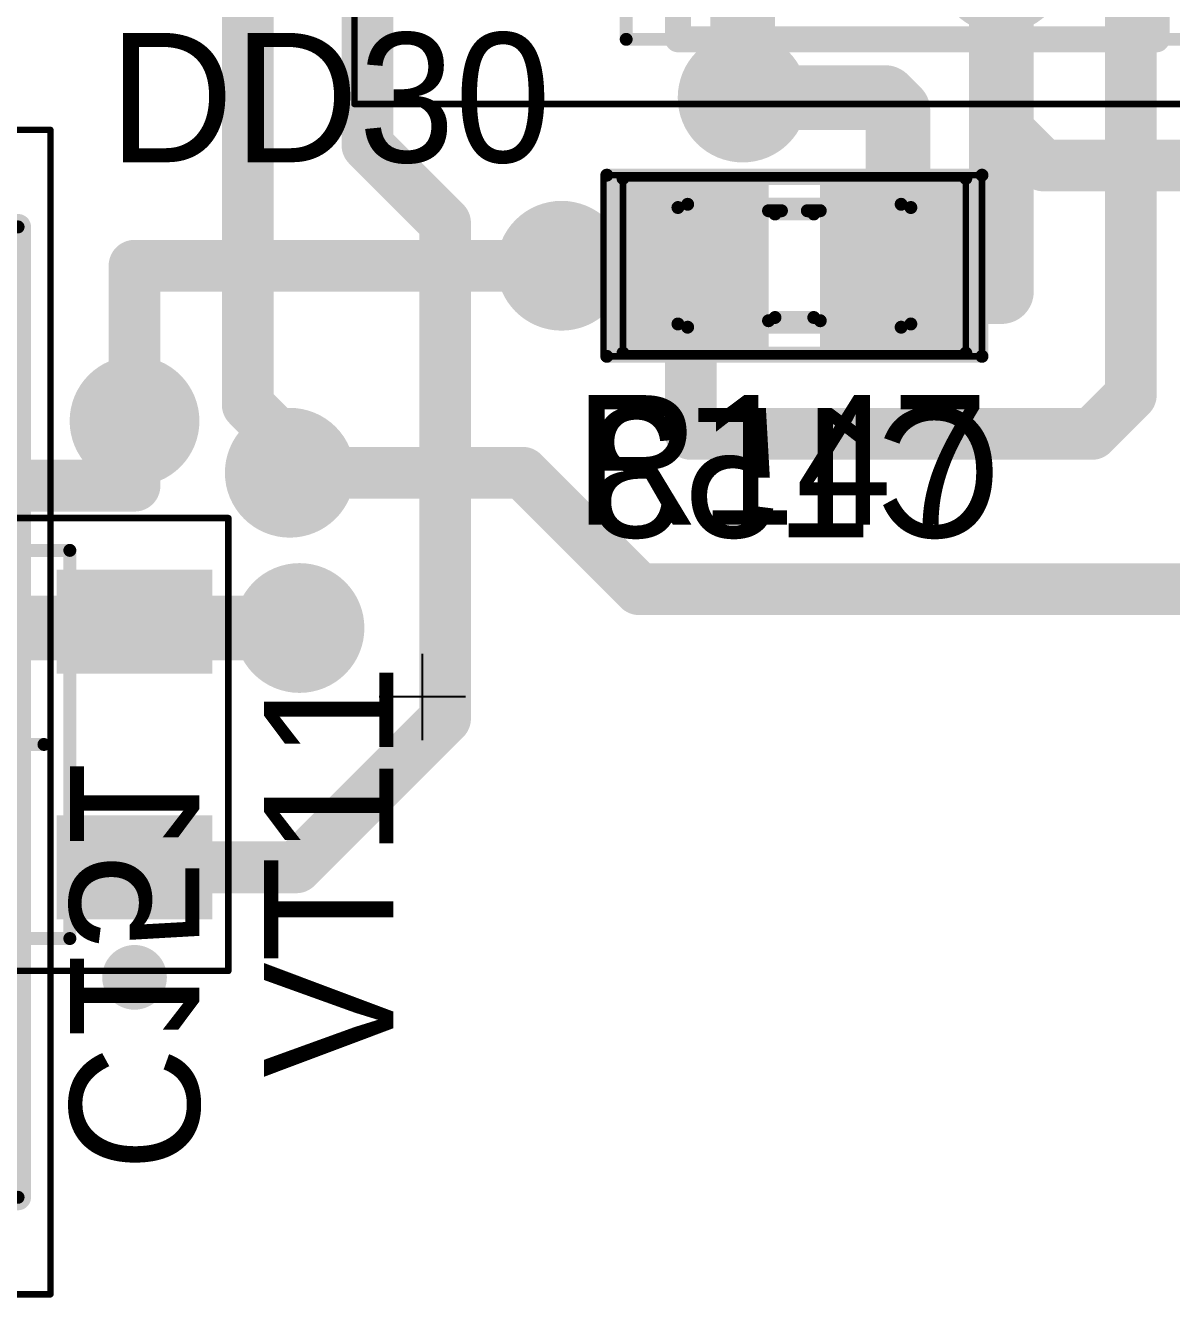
# Model space of a CAD drawing. Header units: millimetres. Extents: x 29 to 180, y 30 to 200.
# Drawn here: x 41.76 to 50.62, y 161.13 to 170.96 of the extents above; entities that cross this region are included whole.
import ezdxf

# ---------------------------------------------------------------- set-up
doc = ezdxf.new("R2010")
doc.units = ezdxf.units.MM
for name, color, linetype in [('BottomLayer', 5, 'Continuous'), ('BottomOverlay', 54, 'Continuous'), ('BottomPaste', 16, 'Continuous'), ('BottomSolder', 6, 'Continuous'), ('Mechanical13', 56, 'Continuous'), ('Mechanical15', 56, 'Continuous'), ('MultiLayer', 9, 'Continuous'), ('TopLayer', 1, 'Continuous'), ('TopOverlay', 2, 'Continuous'), ('TopPaste', 8, 'Continuous'), ('TopSolder', 216, 'Continuous'), ('ViaHoleLayer', 16, 'Continuous')]:
    doc.layers.add(name, color=color, linetype=linetype)

# ---------------------------------------------------------------- blocks, each defined once
blk = doc.blocks.new('TAJD_B_344')
at = {"layer": 'BottomLayer'}
for points in [[(-4.24999912, 1.25000004), (-4.24999912, -1.25000004), (-1.80000148, 1.25000004), (-1.80000148, -1.25000004)], [(1.80000148, 1.25000004), (1.80000148, -1.25000004), (4.24999912, 1.25000004), (4.24999912, -1.25000004)]]:
    blk.add_solid(points, dxfattribs=at)
at = {"layer": 'BottomOverlay'}
for p, q in [((-0.11723878, 5.70740032), (-0.11723878, 5.040950039999999)), ((-0.45046392, 5.37417518), (0.21598636, 5.37417518))]:
    blk.add_line(p, q, dxfattribs=at)
at = {"layer": 'BottomOverlay', "const_width": 0.1999996}
for points in [[(-3.75000012, 1.64999924), (-3.75000012, 2.25000058)], [(3.75000012, 2.25000058), (-3.75000012, 2.25000058)], [(3.75000012, 1.64999924), (3.75000012, 2.25000058)], [(-3.75000012, -2.25000058), (-3.75000012, -1.64999924)], [(3.75000012, -2.25000058), (3.75000012, -1.64999924)], [(3.75000012, -2.25000058), (-3.75000012, -2.25000058)]]:
    blk.add_lwpolyline(points, dxfattribs=at)
at = {"layer": 'BottomOverlay', "const_width": 0.0999998}
for points in [[(-3.80000002, 2.25000058, 1), (-3.70000022, 2.25000058, 1)], [(-3.80000002, 2.25000058, 1), (-3.70000022, 2.25000058, 1)], [(3.70000022, 2.25000058, 1), (3.80000002, 2.25000058, 1)], [(3.70000022, 2.25000058, 1), (3.80000002, 2.25000058, 1)], [(-3.80000002, 1.64999924, 1), (-3.70000022, 1.64999924, 1)], [(3.70000022, 1.64999924, 1), (3.80000002, 1.64999924, 1)], [(-3.80000002, -1.64999924, 1), (-3.70000022, -1.64999924, 1)], [(3.70000022, -1.64999924, 1), (3.80000002, -1.64999924, 1)], [(-3.80000002, -2.25000058, 1), (-3.70000022, -2.25000058, 1)], [(-3.80000002, -2.25000058, 1), (-3.70000022, -2.25000058, 1)], [(3.70000022, -2.25000058, 1), (3.80000002, -2.25000058, 1)], [(3.70000022, -2.25000058, 1), (3.80000002, -2.25000058, 1)]]:
    blk.add_lwpolyline(points, format="xyb", close=True, dxfattribs=at)
at = {"layer": 'BottomPaste'}
for points in [[(-4.24999912, 1.25000004), (-4.24999912, -1.25000004), (-1.80000148, 1.25000004), (-1.80000148, -1.25000004)], [(1.80000148, 1.25000004), (1.80000148, -1.25000004), (4.24999912, 1.25000004), (4.24999912, -1.25000004)]]:
    blk.add_solid(points, dxfattribs=at)
at = {"layer": 'BottomSolder'}
for points in [[(-4.351599119999999, 1.35160004), (-4.351599119999999, -1.35160004), (-1.69840148, 1.35160004), (-1.69840148, -1.35160004)], [(1.69840148, 1.35160004), (1.69840148, -1.35160004), (4.351599119999999, 1.35160004), (4.351599119999999, -1.35160004)]]:
    blk.add_solid(points, dxfattribs=at)
at = {"layer": 'Mechanical13', "const_width": 0.0999998}
for points in [[(3.75000012, 2.25000058), (-3.75000012, 2.25000058)], [(-3.75000012, -2.25000058), (-3.75000012, 2.25000058)], [(3.75000012, -2.25000058), (3.75000012, 2.25000058)], [(3.75000012, -2.25000058), (-3.75000012, -2.25000058)]]:
    blk.add_lwpolyline(points, dxfattribs=at)
at = {"layer": 'Mechanical13', "const_width": 0.0499999}
for points in [[(-3.7749988, 2.25000058, 1), (-3.72500144, 2.25000058, 1)], [(-3.7749988, 2.25000058, 1), (-3.72500144, 2.25000058, 1)], [(3.72500144, 2.25000058, 1), (3.7749988, 2.25000058, 1)], [(3.72500144, 2.25000058, 1), (3.7749988, 2.25000058, 1)], [(-3.7749988, -2.25000058, 1), (-3.72500144, -2.25000058, 1)], [(-3.7749988, -2.25000058, 1), (-3.72500144, -2.25000058, 1)], [(3.72500144, -2.25000058, 1), (3.7749988, -2.25000058, 1)], [(3.72500144, -2.25000058, 1), (3.7749988, -2.25000058, 1)]]:
    blk.add_lwpolyline(points, format="xyb", close=True, dxfattribs=at)
at = {"layer": 'Mechanical13'}
blk.add_solid([(-3.75000012, -2.25000058), (-2.74124928, -2.25000058), (-3.75000012, 2.25000058), (-2.74124928, 2.25000058)], dxfattribs=at)
at = {"layer": 'Mechanical15'}
for points, const_width in [([(4.49999862, 2.50000008), (-4.50000116, 2.50000008)], 0.0499999), ([(-4.50000116, -2.50000008), (-4.50000116, 2.50000008)], 0.0499999), ([(4.49999862, -2.50000008), (4.49999862, 2.50000008)], 0.0499999), ([(0, -0.499999), (0, 0.499999)], 0.0999998), ([(0.499999, 0), (-0.50000154, 0)], 0.0999998), ([(4.49999862, -2.50000008), (-4.50000116, -2.50000008)], 0.0499999)]:
    blk.add_lwpolyline(points, dxfattribs=dict(at, const_width=const_width))
for points, const_width in [([(-4.5125005, 2.50000008, 1), (-4.487501819999999, 2.50000008, 1)], 0.02499868), ([(-4.5125005, 2.50000008, 1), (-4.487501819999999, 2.50000008, 1)], 0.02499868), ([(4.48749928, 2.50000008, 1), (4.51249796, 2.50000008, 1)], 0.02499868), ([(4.48749928, 2.50000008, 1), (4.51249796, 2.50000008, 1)], 0.02499868), ([(-0.02499868, 0.499999, 1), (0.02499868, 0.499999, 1)], 0.0499999), ([(-0.52500022, 0, 1), (-0.47500286, 0, 1)], 0.0499999), ([(0.47500032, 0, 1), (0.52499768, 0, 1)], 0.0499999), ([(-0.02499868, -0.499999, 1), (0.02499868, -0.499999, 1)], 0.0499999), ([(-4.5125005, -2.50000008, 1), (-4.487501819999999, -2.50000008, 1)], 0.02499868), ([(-4.5125005, -2.50000008, 1), (-4.487501819999999, -2.50000008, 1)], 0.02499868), ([(4.48749928, -2.50000008, 1), (4.51249796, -2.50000008, 1)], 0.02499868), ([(4.48749928, -2.50000008, 1), (4.51249796, -2.50000008, 1)], 0.02499868)]:
    blk.add_lwpolyline(points, format="xyb", close=True, dxfattribs=dict(at, const_width=const_width))
blk = doc.blocks.new('SMD_C_0603_B_346')
at = {"layer": 'BottomLayer'}
for points in [[(-1.29999994, 0.5499989), (-1.29999994, -0.5499989), (-0.30000194, 0.5499989), (-0.30000194, -0.5499989)], [(0.2999994, 0.5499989), (0.2999994, -0.5499989), (1.2999974, 0.5499989), (1.2999974, -0.5499989)]]:
    blk.add_solid(points, dxfattribs=at)
at = {"layer": 'BottomOverlay', "const_width": 0.0999998}
for points in [[(-1.44999964, -0.7000011399999999), (-1.44999964, 0.7000011399999999)], [(-1.44999964, 0.7000011399999999), (1.44999964, 0.7000011399999999)], [(1.44999964, -0.7000011399999999), (1.44999964, 0.7000011399999999)], [(-0.1499997, 0.40000174), (0.1499997, 0.40000174)], [(-0.1499997, -0.3999992), (0.1499997, -0.3999992)], [(-1.44999964, -0.7000011399999999), (1.44999964, -0.7000011399999999)]]:
    blk.add_lwpolyline(points, dxfattribs=at)
at = {"layer": 'BottomOverlay', "const_width": 0.0499999}
for points in [[(-1.47499832, 0.7000011399999999, 1), (-1.42500096, 0.7000011399999999, 1)], [(-1.47499832, 0.7000011399999999, 1), (-1.42500096, 0.7000011399999999, 1)], [(1.42500096, 0.7000011399999999, 1), (1.47499832, 0.7000011399999999, 1)], [(1.42500096, 0.7000011399999999, 1), (1.47499832, 0.7000011399999999, 1)], [(-0.17499838, 0.40000174, 1), (-0.12500102, 0.40000174, 1)], [(0.12500102, 0.40000174, 1), (0.17499838, 0.40000174, 1)], [(-0.17499838, -0.3999992, 1), (-0.12500102, -0.3999992, 1)], [(0.12500102, -0.3999992, 1), (0.17499838, -0.3999992, 1)], [(-1.47499832, -0.7000011399999999, 1), (-1.42500096, -0.7000011399999999, 1)], [(-1.47499832, -0.7000011399999999, 1), (-1.42500096, -0.7000011399999999, 1)], [(1.42500096, -0.7000011399999999, 1), (1.47499832, -0.7000011399999999, 1)], [(1.42500096, -0.7000011399999999, 1), (1.47499832, -0.7000011399999999, 1)]]:
    blk.add_lwpolyline(points, format="xyb", close=True, dxfattribs=at)
at = {"layer": 'BottomPaste'}
for points in [[(-1.29999994, 0.5499989), (-1.29999994, -0.5499989), (-0.30000194, 0.5499989), (-0.30000194, -0.5499989)], [(0.2999994, 0.5499989), (0.2999994, -0.5499989), (1.2999974, 0.5499989), (1.2999974, -0.5499989)]]:
    blk.add_solid(points, dxfattribs=at)
at = {"layer": 'BottomSolder'}
for points in [[(-1.40159994, 0.6515989), (-1.40159994, -0.6515989), (-0.19840194, 0.6515989), (-0.19840194, -0.6515989)], [(0.1983994, 0.6515989), (0.1983994, -0.6515989), (1.4015974, 0.6515989), (1.4015974, -0.6515989)]]:
    blk.add_solid(points, dxfattribs=at)
at = {"layer": 'Mechanical13', "const_width": 0.0999998}
for points in [[(-0.90000074, -0.4499991), (-0.90000074, 0.45000164)], [(-0.90000074, 0.45000164), (0.8999982, 0.45000164)], [(0.8999982, -0.4499991), (0.8999982, 0.45000164)], [(-0.90000074, -0.4499991), (0.8999982, -0.4499991)]]:
    blk.add_lwpolyline(points, dxfattribs=at)
at = {"layer": 'Mechanical13', "const_width": 0.0499999}
for points in [[(-0.9249994199999999, 0.45000164, 1), (-0.8750020599999999, 0.45000164, 1)], [(-0.9249994199999999, 0.45000164, 1), (-0.8750020599999999, 0.45000164, 1)], [(0.8749995199999999, 0.45000164, 1), (0.9249968799999999, 0.45000164, 1)], [(0.8749995199999999, 0.45000164, 1), (0.9249968799999999, 0.45000164, 1)], [(-0.9249994199999999, -0.4499991, 1), (-0.8750020599999999, -0.4499991, 1)], [(-0.9249994199999999, -0.4499991, 1), (-0.8750020599999999, -0.4499991, 1)], [(0.8749995199999999, -0.4499991, 1), (0.9249968799999999, -0.4499991, 1)], [(0.8749995199999999, -0.4499991, 1), (0.9249968799999999, -0.4499991, 1)]]:
    blk.add_lwpolyline(points, format="xyb", close=True, dxfattribs=at)
at = {"layer": 'Mechanical15', "const_width": 0.0499999}
for points in [[(-1.47500086, -0.7000011399999999), (-1.47500086, 0.7000011399999999)], [(-1.47500086, 0.7000011399999999), (1.44999964, 0.7000011399999999)], [(1.44999964, -0.7000011399999999), (1.44999964, 0.7000011399999999)], [(-1.47500086, -0.7000011399999999), (1.44999964, -0.7000011399999999)]]:
    blk.add_lwpolyline(points, dxfattribs=at)
at = {"layer": 'Mechanical15', "const_width": 0.02499868}
for points in [[(-1.4875002, 0.7000011399999999, 1), (-1.46250152, 0.7000011399999999, 1)], [(-1.4875002, 0.7000011399999999, 1), (-1.46250152, 0.7000011399999999, 1)], [(1.4375003, 0.7000011399999999, 1), (1.46249898, 0.7000011399999999, 1)], [(1.4375003, 0.7000011399999999, 1), (1.46249898, 0.7000011399999999, 1)], [(-1.4875002, -0.7000011399999999, 1), (-1.46250152, -0.7000011399999999, 1)], [(-1.4875002, -0.7000011399999999, 1), (-1.46250152, -0.7000011399999999, 1)], [(1.4375003, -0.7000011399999999, 1), (1.46249898, -0.7000011399999999, 1)], [(1.4375003, -0.7000011399999999, 1), (1.46249898, -0.7000011399999999, 1)]]:
    blk.add_lwpolyline(points, format="xyb", close=True, dxfattribs=at)
blk = doc.blocks.new('TSSOP14_395')
at = {"layer": 'Mechanical13', "const_width": 0.0999998}
for points in [[(-2.24999804, 2.54999998), (2.25000058, 2.54999998)], [(-2.24999804, -2.54999998), (-2.24999804, 2.54999998)], [(2.25000058, -2.54999998), (2.25000058, 2.54999998)], [(-2.24999804, -2.54999998), (2.25000058, -2.54999998)]]:
    blk.add_lwpolyline(points, dxfattribs=at)
at = {"layer": 'Mechanical13'}
for points, const_width in [([(-2.27499672, 2.54999998, 1), (-2.22499936, 2.54999998, 1)], 0.0499999), ([(-2.27499672, 2.54999998, 1), (-2.22499936, 2.54999998, 1)], 0.0499999), ([(2.2250019, 2.54999998, 1), (2.27499926, 2.54999998, 1)], 0.0499999), ([(2.2250019, 2.54999998, 1), (2.27499926, 2.54999998, 1)], 0.0499999), ([(-0.85000084, 1.65000178, 1), (-1.84999884, 1.65000178, 1)], 0.0999998), ([(-1.87499752, 1.65000178, 1), (-1.82500016, 1.65000178, 1)], 0.0499999), ([(-0.8749995199999999, 1.65000178, 1), (-0.8250021599999999, 1.65000178, 1)], 0.0499999), ([(-2.27499672, -2.54999998, 1), (-2.22499936, -2.54999998, 1)], 0.0499999), ([(-2.27499672, -2.54999998, 1), (-2.22499936, -2.54999998, 1)], 0.0499999), ([(2.2250019, -2.54999998, 1), (2.27499926, -2.54999998, 1)], 0.0499999), ([(2.2250019, -2.54999998, 1), (2.27499926, -2.54999998, 1)], 0.0499999)]:
    blk.add_lwpolyline(points, format="xyb", close=True, dxfattribs=dict(at, const_width=const_width))
at = {"layer": 'Mechanical15'}
for points, const_width in [([(-4.34999892, 3.05000152), (4.35000146, 3.05000152)], 0.0499999), ([(-4.34999892, -3.04999898), (-4.34999892, 3.05000152)], 0.0499999), ([(4.35000146, -3.04999898), (4.35000146, 3.05000152)], 0.0499999), ([(0, -0.499999), (0, 0.50000154)], 0.0999998), ([(-0.499999, 0), (0.50000154, 0)], 0.0999998), ([(-4.34999892, -3.04999898), (4.35000146, -3.04999898)], 0.0499999)]:
    blk.add_lwpolyline(points, dxfattribs=dict(at, const_width=const_width))
for points, const_width in [([(-4.36249826, 3.05000152, 1), (-4.337499579999999, 3.05000152, 1)], 0.02499868), ([(-4.36249826, 3.05000152, 1), (-4.337499579999999, 3.05000152, 1)], 0.02499868), ([(4.33750212, 3.05000152, 1), (4.362500799999999, 3.05000152, 1)], 0.02499868), ([(4.33750212, 3.05000152, 1), (4.362500799999999, 3.05000152, 1)], 0.02499868), ([(-0.02499868, 0.50000154, 1), (0.02499868, 0.50000154, 1)], 0.0499999), ([(-0.52499768, 0, 1), (-0.47500032, 0, 1)], 0.0499999), ([(0.47500286, 0, 1), (0.52500022, 0, 1)], 0.0499999), ([(-0.02499868, -0.499999, 1), (0.02499868, -0.499999, 1)], 0.0499999), ([(-4.36249826, -3.04999898, 1), (-4.337499579999999, -3.04999898, 1)], 0.02499868), ([(-4.36249826, -3.04999898, 1), (-4.337499579999999, -3.04999898, 1)], 0.02499868), ([(4.33750212, -3.04999898, 1), (4.362500799999999, -3.04999898, 1)], 0.02499868), ([(4.33750212, -3.04999898, 1), (4.362500799999999, -3.04999898, 1)], 0.02499868)]:
    blk.add_lwpolyline(points, format="xyb", close=True, dxfattribs=dict(at, const_width=const_width))
at = {"layer": 'TopLayer', "const_width": 0.4499991}
for points in [[(2.4750014, 1.95000118), (3.62500164, 1.95000118)], [(-3.6249991, 1.29999994), (-2.47499886, 1.29999994)], [(2.4750014, 1.29999994), (3.62500164, 1.29999994)], [(-3.6249991, 0.6500012399999999), (-2.47499886, 0.6500012399999999)], [(2.4750014, 0.6500012399999999), (3.62500164, 0.6500012399999999)], [(-3.6249991, 0), (-2.47499886, 0)], [(2.4750014, 0), (3.62500164, 0)], [(-3.6249991, -0.6499986999999999), (-2.47499886, -0.6499986999999999)], [(2.4750014, -0.6499986999999999), (3.62500164, -0.6499986999999999)], [(-3.6249991, -1.29999994), (-2.47499886, -1.29999994)], [(2.4750014, -1.29999994), (3.62500164, -1.29999994)], [(-3.6249991, -1.94999864), (-2.47499886, -1.94999864)], [(2.4750014, -1.94999864), (3.62500164, -1.94999864)]]:
    blk.add_lwpolyline(points, dxfattribs=at)
at = {"layer": 'TopLayer', "const_width": 0.22499828}
for points in [[(2.36250226, 1.95000118, 1), (2.58750054, 1.95000118, 1)], [(3.5125025, 1.95000118, 1), (3.73750078, 1.95000118, 1)], [(-3.73749824, 1.29999994, 1), (-3.51249996, 1.29999994, 1)], [(-2.587498, 1.29999994, 1), (-2.36249972, 1.29999994, 1)], [(2.36250226, 1.29999994, 1), (2.58750054, 1.29999994, 1)], [(3.5125025, 1.29999994, 1), (3.73750078, 1.29999994, 1)], [(-3.73749824, 0.6500012399999999, 1), (-3.51249996, 0.6500012399999999, 1)], [(-2.587498, 0.6500012399999999, 1), (-2.36249972, 0.6500012399999999, 1)], [(2.36250226, 0.6500012399999999, 1), (2.58750054, 0.6500012399999999, 1)], [(3.5125025, 0.6500012399999999, 1), (3.73750078, 0.6500012399999999, 1)], [(-3.73749824, 0, 1), (-3.51249996, 0, 1)], [(-2.587498, 0, 1), (-2.36249972, 0, 1)], [(2.36250226, 0, 1), (2.58750054, 0, 1)], [(3.5125025, 0, 1), (3.73750078, 0, 1)], [(-3.73749824, -0.6499986999999999, 1), (-3.51249996, -0.6499986999999999, 1)], [(-2.587498, -0.6499986999999999, 1), (-2.36249972, -0.6499986999999999, 1)], [(2.36250226, -0.6499986999999999, 1), (2.58750054, -0.6499986999999999, 1)], [(3.5125025, -0.6499986999999999, 1), (3.73750078, -0.6499986999999999, 1)], [(-3.73749824, -1.29999994, 1), (-3.51249996, -1.29999994, 1)], [(-2.587498, -1.29999994, 1), (-2.36249972, -1.29999994, 1)], [(2.36250226, -1.29999994, 1), (2.58750054, -1.29999994, 1)], [(3.5125025, -1.29999994, 1), (3.73750078, -1.29999994, 1)], [(-3.73749824, -1.94999864, 1), (-3.51249996, -1.94999864, 1)], [(-2.587498, -1.94999864, 1), (-2.36249972, -1.94999864, 1)], [(2.36250226, -1.94999864, 1), (2.58750054, -1.94999864, 1)], [(3.5125025, -1.94999864, 1), (3.73750078, -1.94999864, 1)]]:
    blk.add_lwpolyline(points, format="xyb", close=True, dxfattribs=at)
at = {"layer": 'TopLayer'}
blk.add_solid([(-2.25000058, 1.7250029), (-2.25000058, 2.17499946), (-3.84999738, 1.7250029), (-3.84999738, 2.17499946)], dxfattribs=at)
at = {"layer": 'TopOverlay'}
for points, const_width in [([(-2.92499796, 2.7250009, 1), (-3.175, 2.7250009, 1)], 0.2499995), ([(-3.23749924, 2.7250009, 1), (-3.11250076, 2.7250009, 1)], 0.12499848), ([(-2.9874972, 2.7250009, 1), (-2.86249872, 2.7250009, 1)], 0.12499848), ([(-1.89999874, 2.54999998, 1), (-1.79999894, 2.54999998, 1)], 0.0999998), ([(-1.89999874, 2.54999998, 1), (-1.79999894, 2.54999998, 1)], 0.0999998), ([(1.80000148, 2.54999998, 1), (1.90000128, 2.54999998, 1)], 0.0999998), ([(1.80000148, 2.54999998, 1), (1.90000128, 2.54999998, 1)], 0.0999998), ([(-0.5499989, 1.55000198, 1), (-1.1499977, 1.55000198, 1)], 0.5999987999999999), ([(-1.2999974, 1.55000198, 1), (-0.9999979999999999, 1.55000198, 1)], 0.2999994), ([(-0.6999985999999999, 1.55000198, 1), (-0.3999992, 1.55000198, 1)], 0.2999994), ([(-1.89999874, -2.54999998, 1), (-1.79999894, -2.54999998, 1)], 0.0999998), ([(-1.89999874, -2.54999998, 1), (-1.79999894, -2.54999998, 1)], 0.0999998), ([(1.80000148, -2.54999998, 1), (1.90000128, -2.54999998, 1)], 0.0999998), ([(1.80000148, -2.54999998, 1), (1.90000128, -2.54999998, 1)], 0.0999998)]:
    blk.add_lwpolyline(points, format="xyb", close=True, dxfattribs=dict(at, const_width=const_width))
at = {"layer": 'TopOverlay', "const_width": 0.1999996}
for points in [[(-1.84999884, 2.54999998), (1.85000138, 2.54999998)], [(-1.84999884, -2.54999998), (-1.84999884, 2.54999998)], [(1.85000138, -2.54999998), (1.85000138, 2.54999998)], [(-1.84999884, -2.54999998), (1.85000138, -2.54999998)]]:
    blk.add_lwpolyline(points, dxfattribs=at)
at = {"layer": 'TopPaste', "const_width": 0.4499991}
for points in [[(2.4750014, 1.95000118), (3.62500164, 1.95000118)], [(-3.6249991, 1.29999994), (-2.47499886, 1.29999994)], [(2.4750014, 1.29999994), (3.62500164, 1.29999994)], [(-3.6249991, 0.6500012399999999), (-2.47499886, 0.6500012399999999)], [(2.4750014, 0.6500012399999999), (3.62500164, 0.6500012399999999)], [(-3.6249991, 0), (-2.47499886, 0)], [(2.4750014, 0), (3.62500164, 0)], [(-3.6249991, -0.6499986999999999), (-2.47499886, -0.6499986999999999)], [(2.4750014, -0.6499986999999999), (3.62500164, -0.6499986999999999)], [(-3.6249991, -1.29999994), (-2.47499886, -1.29999994)], [(2.4750014, -1.29999994), (3.62500164, -1.29999994)], [(-3.6249991, -1.94999864), (-2.47499886, -1.94999864)], [(2.4750014, -1.94999864), (3.62500164, -1.94999864)]]:
    blk.add_lwpolyline(points, dxfattribs=at)
at = {"layer": 'TopPaste', "const_width": 0.22499828}
for points in [[(2.36250226, 1.95000118, 1), (2.58750054, 1.95000118, 1)], [(3.5125025, 1.95000118, 1), (3.73750078, 1.95000118, 1)], [(-3.73749824, 1.29999994, 1), (-3.51249996, 1.29999994, 1)], [(-2.587498, 1.29999994, 1), (-2.36249972, 1.29999994, 1)], [(2.36250226, 1.29999994, 1), (2.58750054, 1.29999994, 1)], [(3.5125025, 1.29999994, 1), (3.73750078, 1.29999994, 1)], [(-3.73749824, 0.6500012399999999, 1), (-3.51249996, 0.6500012399999999, 1)], [(-2.587498, 0.6500012399999999, 1), (-2.36249972, 0.6500012399999999, 1)], [(2.36250226, 0.6500012399999999, 1), (2.58750054, 0.6500012399999999, 1)], [(3.5125025, 0.6500012399999999, 1), (3.73750078, 0.6500012399999999, 1)], [(-3.73749824, 0, 1), (-3.51249996, 0, 1)], [(-2.587498, 0, 1), (-2.36249972, 0, 1)], [(2.36250226, 0, 1), (2.58750054, 0, 1)], [(3.5125025, 0, 1), (3.73750078, 0, 1)], [(-3.73749824, -0.6499986999999999, 1), (-3.51249996, -0.6499986999999999, 1)], [(-2.587498, -0.6499986999999999, 1), (-2.36249972, -0.6499986999999999, 1)], [(2.36250226, -0.6499986999999999, 1), (2.58750054, -0.6499986999999999, 1)], [(3.5125025, -0.6499986999999999, 1), (3.73750078, -0.6499986999999999, 1)], [(-3.73749824, -1.29999994, 1), (-3.51249996, -1.29999994, 1)], [(-2.587498, -1.29999994, 1), (-2.36249972, -1.29999994, 1)], [(2.36250226, -1.29999994, 1), (2.58750054, -1.29999994, 1)], [(3.5125025, -1.29999994, 1), (3.73750078, -1.29999994, 1)], [(-3.73749824, -1.94999864, 1), (-3.51249996, -1.94999864, 1)], [(-2.587498, -1.94999864, 1), (-2.36249972, -1.94999864, 1)], [(2.36250226, -1.94999864, 1), (2.58750054, -1.94999864, 1)], [(3.5125025, -1.94999864, 1), (3.73750078, -1.94999864, 1)]]:
    blk.add_lwpolyline(points, format="xyb", close=True, dxfattribs=at)
at = {"layer": 'TopPaste'}
blk.add_solid([(-2.25000058, 1.7250029), (-2.25000058, 2.17499946), (-3.84999738, 1.7250029), (-3.84999738, 2.17499946)], dxfattribs=at)
at = {"layer": 'TopSolder', "const_width": 0.6531990999999999}
for points in [[(2.4750014, 1.95000118), (3.62500164, 1.95000118)], [(-3.6249991, 1.29999994), (-2.47499886, 1.29999994)], [(2.4750014, 1.29999994), (3.62500164, 1.29999994)], [(-3.6249991, 0.6500012399999999), (-2.47499886, 0.6500012399999999)], [(2.4750014, 0.6500012399999999), (3.62500164, 0.6500012399999999)], [(-3.6249991, 0), (-2.47499886, 0)], [(2.4750014, 0), (3.62500164, 0)], [(-3.6249991, -0.6499986999999999), (-2.47499886, -0.6499986999999999)], [(2.4750014, -0.6499986999999999), (3.62500164, -0.6499986999999999)], [(-3.6249991, -1.29999994), (-2.47499886, -1.29999994)], [(2.4750014, -1.29999994), (3.62500164, -1.29999994)], [(-3.6249991, -1.94999864), (-2.47499886, -1.94999864)], [(2.4750014, -1.94999864), (3.62500164, -1.94999864)]]:
    blk.add_lwpolyline(points, dxfattribs=at)
at = {"layer": 'TopSolder', "const_width": 0.32659828}
for points in [[(2.31170226, 1.95000118, 1), (2.63830054, 1.95000118, 1)], [(3.4617025, 1.95000118, 1), (3.78830078, 1.95000118, 1)], [(-3.78829824, 1.29999994, 1), (-3.46169996, 1.29999994, 1)], [(-2.638298, 1.29999994, 1), (-2.31169972, 1.29999994, 1)], [(2.31170226, 1.29999994, 1), (2.63830054, 1.29999994, 1)], [(3.4617025, 1.29999994, 1), (3.78830078, 1.29999994, 1)], [(-3.78829824, 0.6500012399999999, 1), (-3.46169996, 0.6500012399999999, 1)], [(-2.638298, 0.6500012399999999, 1), (-2.31169972, 0.6500012399999999, 1)], [(2.31170226, 0.6500012399999999, 1), (2.63830054, 0.6500012399999999, 1)], [(3.4617025, 0.6500012399999999, 1), (3.78830078, 0.6500012399999999, 1)], [(-3.78829824, 0, 1), (-3.46169996, 0, 1)], [(-2.638298, 0, 1), (-2.31169972, 0, 1)], [(2.31170226, 0, 1), (2.63830054, 0, 1)], [(3.4617025, 0, 1), (3.78830078, 0, 1)], [(-3.78829824, -0.6499986999999999, 1), (-3.46169996, -0.6499986999999999, 1)], [(-2.638298, -0.6499986999999999, 1), (-2.31169972, -0.6499986999999999, 1)], [(2.31170226, -0.6499986999999999, 1), (2.63830054, -0.6499986999999999, 1)], [(3.4617025, -0.6499986999999999, 1), (3.78830078, -0.6499986999999999, 1)], [(-3.78829824, -1.29999994, 1), (-3.46169996, -1.29999994, 1)], [(-2.638298, -1.29999994, 1), (-2.31169972, -1.29999994, 1)], [(2.31170226, -1.29999994, 1), (2.63830054, -1.29999994, 1)], [(3.4617025, -1.29999994, 1), (3.78830078, -1.29999994, 1)], [(-3.78829824, -1.94999864, 1), (-3.46169996, -1.94999864, 1)], [(-2.638298, -1.94999864, 1), (-2.31169972, -1.94999864, 1)], [(2.31170226, -1.94999864, 1), (2.63830054, -1.94999864, 1)], [(3.4617025, -1.94999864, 1), (3.78830078, -1.94999864, 1)]]:
    blk.add_lwpolyline(points, format="xyb", close=True, dxfattribs=at)
at = {"layer": 'TopSolder'}
blk.add_solid([(-2.14840058, 1.6234029), (-2.14840058, 2.27659946), (-3.95159738, 1.6234029), (-3.95159738, 2.27659946)], dxfattribs=at)
blk = doc.blocks.new('SMD_R_0603_517')
at = {"layer": 'Mechanical13', "const_width": 0.0999998}
for points in [[(-0.8249996199999999, -0.47500032), (-0.8249996199999999, 0.47500032)], [(-0.8249996199999999, 0.47500032), (0.8249996199999999, 0.47500032)], [(0.8249996199999999, -0.47500032), (0.8249996199999999, 0.47500032)], [(-0.8249996199999999, -0.47500032), (0.8249996199999999, -0.47500032)]]:
    blk.add_lwpolyline(points, dxfattribs=at)
at = {"layer": 'Mechanical13', "const_width": 0.0499999}
for points in [[(-0.8499983, 0.47500032, 1), (-0.80000094, 0.47500032, 1)], [(-0.8499983, 0.47500032, 1), (-0.80000094, 0.47500032, 1)], [(0.80000094, 0.47500032, 1), (0.8499983, 0.47500032, 1)], [(0.80000094, 0.47500032, 1), (0.8499983, 0.47500032, 1)], [(-0.8499983, -0.47500032, 1), (-0.80000094, -0.47500032, 1)], [(-0.8499983, -0.47500032, 1), (-0.80000094, -0.47500032, 1)], [(0.80000094, -0.47500032, 1), (0.8499983, -0.47500032, 1)], [(0.80000094, -0.47500032, 1), (0.8499983, -0.47500032, 1)]]:
    blk.add_lwpolyline(points, format="xyb", close=True, dxfattribs=at)
at = {"layer": 'Mechanical15', "const_width": 0.0499999}
for points in [[(-1.32500116, -0.67499992), (-1.32500116, 0.67499992)], [(-1.32500116, 0.67499992), (1.32500116, 0.67499992)], [(1.32500116, -0.67499992), (1.32500116, 0.67499992)], [(-1.32500116, -0.67499992), (1.32500116, -0.67499992)]]:
    blk.add_lwpolyline(points, dxfattribs=at)
at = {"layer": 'Mechanical15', "const_width": 0.02499868}
for points in [[(-1.3375005, 0.67499992, 1), (-1.31250182, 0.67499992, 1)], [(-1.3375005, 0.67499992, 1), (-1.31250182, 0.67499992, 1)], [(1.31250182, 0.67499992, 1), (1.3375005, 0.67499992, 1)], [(1.31250182, 0.67499992, 1), (1.3375005, 0.67499992, 1)], [(-1.3375005, -0.67499992, 1), (-1.31250182, -0.67499992, 1)], [(-1.3375005, -0.67499992, 1), (-1.31250182, -0.67499992, 1)], [(1.31250182, -0.67499992, 1), (1.3375005, -0.67499992, 1)], [(1.31250182, -0.67499992, 1), (1.3375005, -0.67499992, 1)]]:
    blk.add_lwpolyline(points, format="xyb", close=True, dxfattribs=at)
at = {"layer": 'TopLayer'}
for points in [[(-0.37500052, -0.52500022), (-0.37500052, 0.52500022), (-1.17499892, -0.52500022), (-1.17499892, 0.52500022)], [(1.17499892, -0.52500022), (1.17499892, 0.52500022), (0.37500052, -0.52500022), (0.37500052, 0.52500022)]]:
    blk.add_solid(points, dxfattribs=at)
at = {"layer": 'TopOverlay', "const_width": 0.0999998}
for points in [[(-1.32500116, 0.67499992), (1.32500116, 0.67499992)], [(-1.32500116, -0.67499992), (-1.32500116, 0.67499992)], [(1.32500116, -0.67499992), (1.32500116, 0.67499992)], [(-0.1999996, 0.42500042), (-0.0999998, 0.42500042)], [(-0.0999998, 0.42500042), (0.0999998, 0.42500042)], [(0.0999998, 0.42500042), (0.1999996, 0.42500042)], [(-0.1999996, -0.42500042), (0.1999996, -0.42500042)], [(-1.32500116, -0.67499992), (1.32500116, -0.67499992)]]:
    blk.add_lwpolyline(points, dxfattribs=at)
at = {"layer": 'TopOverlay', "const_width": 0.0499999}
for points in [[(-1.34999984, 0.67499992, 1), (-1.30000248, 0.67499992, 1)], [(-1.34999984, 0.67499992, 1), (-1.30000248, 0.67499992, 1)], [(1.30000248, 0.67499992, 1), (1.34999984, 0.67499992, 1)], [(1.30000248, 0.67499992, 1), (1.34999984, 0.67499992, 1)], [(-0.22499828, 0.42500042, 1), (-0.17500092, 0.42500042, 1)], [(-0.12499848, 0.42500042, 1), (-0.07500111999999999, 0.42500042, 1)], [(-0.12499848, 0.42500042, 1), (-0.07500111999999999, 0.42500042, 1)], [(0.07500111999999999, 0.42500042, 1), (0.12499848, 0.42500042, 1)], [(0.07500111999999999, 0.42500042, 1), (0.12499848, 0.42500042, 1)], [(0.17500092, 0.42500042, 1), (0.22499828, 0.42500042, 1)], [(-0.22499828, -0.42500042, 1), (-0.17500092, -0.42500042, 1)], [(0.17500092, -0.42500042, 1), (0.22499828, -0.42500042, 1)], [(-1.34999984, -0.67499992, 1), (-1.30000248, -0.67499992, 1)], [(-1.34999984, -0.67499992, 1), (-1.30000248, -0.67499992, 1)], [(1.30000248, -0.67499992, 1), (1.34999984, -0.67499992, 1)], [(1.30000248, -0.67499992, 1), (1.34999984, -0.67499992, 1)]]:
    blk.add_lwpolyline(points, format="xyb", close=True, dxfattribs=at)
at = {"layer": 'TopPaste'}
for points in [[(-0.37500052, -0.52500022), (-0.37500052, 0.52500022), (-1.17499892, -0.52500022), (-1.17499892, 0.52500022)], [(1.17499892, -0.52500022), (1.17499892, 0.52500022), (0.37500052, -0.52500022), (0.37500052, 0.52500022)]]:
    blk.add_solid(points, dxfattribs=at)
at = {"layer": 'TopSolder'}
for points in [[(-0.27340052, -0.6266002199999999), (-0.27340052, 0.6266002199999999), (-1.27659892, -0.6266002199999999), (-1.27659892, 0.6266002199999999)], [(1.27659892, -0.6266002199999999), (1.27659892, 0.6266002199999999), (0.27340052, -0.6266002199999999), (0.27340052, 0.6266002199999999)]]:
    blk.add_solid(points, dxfattribs=at)
blk = doc.blocks.new('SOT23_3_568')
at = {"layer": 'Mechanical13', "const_width": 0.0999998}
for points in [[(0.6999985999999999, 1.49999954), (-0.7000011399999999, 1.49999954)], [(-0.7000011399999999, 1.49999954), (-0.7000011399999999, -1.49999954)], [(0.6999985999999999, 1.49999954), (0.6999985999999999, -1.49999954)], [(0.6999985999999999, -1.49999954), (-0.7000011399999999, -1.49999954)]]:
    blk.add_lwpolyline(points, dxfattribs=at)
at = {"layer": 'Mechanical13', "const_width": 0.0499999}
for points in [[(-0.72499982, 1.49999954, 1), (-0.67500246, 1.49999954, 1)], [(-0.72499982, 1.49999954, 1), (-0.67500246, 1.49999954, 1)], [(0.67499992, 1.49999954, 1), (0.72499728, 1.49999954, 1)], [(0.67499992, 1.49999954, 1), (0.72499728, 1.49999954, 1)], [(-0.72499982, -1.49999954, 1), (-0.67500246, -1.49999954, 1)], [(-0.72499982, -1.49999954, 1), (-0.67500246, -1.49999954, 1)], [(0.67499992, -1.49999954, 1), (0.72499728, -1.49999954, 1)], [(0.67499992, -1.49999954, 1), (0.72499728, -1.49999954, 1)]]:
    blk.add_lwpolyline(points, format="xyb", close=True, dxfattribs=at)
at = {"layer": 'Mechanical15'}
for points, const_width in [([(1.92499996, 1.75000158), (-1.92499996, 1.75000158)], 0.0499999), ([(-1.92499996, 1.75000158), (-1.92499996, -1.74999904)], 0.0499999), ([(1.92499996, 1.75000158), (1.92499996, -1.74999904)], 0.0499999), ([(0, 0.50000154), (0, -0.499999)], 0.0999998), ([(0.499999, 0), (-0.499999, 0)], 0.0999998), ([(1.92499996, -1.74999904), (-1.92499996, -1.74999904)], 0.0499999)]:
    blk.add_lwpolyline(points, dxfattribs=dict(at, const_width=const_width))
for points, const_width in [([(-1.9374993, 1.75000158, 1), (-1.91250062, 1.75000158, 1)], 0.02499868), ([(-1.9374993, 1.75000158, 1), (-1.91250062, 1.75000158, 1)], 0.02499868), ([(1.91250062, 1.75000158, 1), (1.9374993, 1.75000158, 1)], 0.02499868), ([(1.91250062, 1.75000158, 1), (1.9374993, 1.75000158, 1)], 0.02499868), ([(-0.02499868, 0.50000154, 1), (0.02499868, 0.50000154, 1)], 0.0499999), ([(-0.52499768, 0, 1), (-0.47500032, 0, 1)], 0.0499999), ([(0.47500032, 0, 1), (0.52499768, 0, 1)], 0.0499999), ([(-0.02499868, -0.499999, 1), (0.02499868, -0.499999, 1)], 0.0499999), ([(-1.9374993, -1.74999904, 1), (-1.91250062, -1.74999904, 1)], 0.02499868), ([(-1.9374993, -1.74999904, 1), (-1.91250062, -1.74999904, 1)], 0.02499868), ([(1.91250062, -1.74999904, 1), (1.9374993, -1.74999904, 1)], 0.02499868), ([(1.91250062, -1.74999904, 1), (1.9374993, -1.74999904, 1)], 0.02499868)]:
    blk.add_lwpolyline(points, format="xyb", close=True, dxfattribs=dict(at, const_width=const_width))
at = {"layer": 'TopLayer'}
for points in [[(-0.7000011399999999, 0.6500012399999999), (-0.7000011399999999, 1.25000004), (-1.69999914, 0.6500012399999999), (-1.69999914, 1.25000004)], [(1.69999914, -0.2999994), (1.69999914, 0.2999994), (0.7000011399999999, -0.2999994), (0.7000011399999999, 0.2999994)], [(-0.7000011399999999, -1.2499975), (-0.7000011399999999, -0.6499986999999999), (-1.69999914, -1.2499975), (-1.69999914, -0.6499986999999999)]]:
    blk.add_solid(points, dxfattribs=at)
at = {"layer": 'TopOverlay'}
for points, const_width in [([(-1.07499912, 1.80000148, 1), (-1.32500116, 1.80000148, 1)], 0.2499995), ([(-1.3875004, 1.80000148, 1), (-1.26250192, 1.80000148, 1)], 0.12499848), ([(-1.13749836, 1.80000148, 1), (-1.01249988, 1.80000148, 1)], 0.12499848), ([(-0.3499993, 1.49999954, 1), (-0.2499995, 1.49999954, 1)], 0.0999998), ([(0.6499986999999999, 1.49999954, 1), (0.7499985, 1.49999954, 1)], 0.0999998), ([(0.6499986999999999, 1.49999954, 1), (0.7499985, 1.49999954, 1)], 0.0999998), ([(0.6499986999999999, 0.7000011399999999, 1), (0.7499985, 0.7000011399999999, 1)], 0.0999998), ([(0.6499986999999999, -0.6999985999999999, 1), (0.7499985, -0.6999985999999999, 1)], 0.0999998), ([(-0.3499993, -1.49999954, 1), (-0.2499995, -1.49999954, 1)], 0.0999998), ([(0.6499986999999999, -1.49999954, 1), (0.7499985, -1.49999954, 1)], 0.0999998), ([(0.6499986999999999, -1.49999954, 1), (0.7499985, -1.49999954, 1)], 0.0999998)]:
    blk.add_lwpolyline(points, format="xyb", close=True, dxfattribs=dict(at, const_width=const_width))
at = {"layer": 'TopOverlay', "const_width": 0.1999996}
for points in [[(0.6999985999999999, 1.49999954), (-0.2999994, 1.49999954)], [(0.6999985999999999, 1.49999954), (0.6999985999999999, 0.7000011399999999)], [(0.6999985999999999, -0.6999985999999999), (0.6999985999999999, -1.49999954)], [(0.6999985999999999, -1.49999954), (-0.2999994, -1.49999954)]]:
    blk.add_lwpolyline(points, dxfattribs=at)
at = {"layer": 'TopPaste'}
for points in [[(-0.7000011399999999, 0.6500012399999999), (-0.7000011399999999, 1.25000004), (-1.69999914, 0.6500012399999999), (-1.69999914, 1.25000004)], [(1.69999914, -0.2999994), (1.69999914, 0.2999994), (0.7000011399999999, -0.2999994), (0.7000011399999999, 0.2999994)], [(-0.7000011399999999, -1.2499975), (-0.7000011399999999, -0.6499986999999999), (-1.69999914, -1.2499975), (-1.69999914, -0.6499986999999999)]]:
    blk.add_solid(points, dxfattribs=at)
at = {"layer": 'TopSolder'}
for points in [[(-0.59840114, 0.54840124), (-0.59840114, 1.35160004), (-1.80159914, 0.54840124), (-1.80159914, 1.35160004)], [(1.80159914, -0.4015994), (1.80159914, 0.4015994), (0.59840114, -0.4015994), (0.59840114, 0.4015994)], [(-0.59840114, -1.3515975), (-0.59840114, -0.5483987), (-1.80159914, -1.3515975), (-1.80159914, -0.5483987)]]:
    blk.add_solid(points, dxfattribs=at)

msp = doc.modelspace()

# ---------------------------------------------------------------- linework, layer by layer
at = {"layer": 'BottomLayer'}
for points, const_width in [([(47.30000192, 170.4000021), (47.30000192, 175.80000146)], 0.499999), ([(49.30000046, 168.90000002), (49.30000046, 173.20000158)], 0.499999), ([(50.30000099999999, 168.10000162), (50.30000099999999, 172.00000144)], 0.3999992), ([(42.60000116, 169.10000216), (45.90000217999999, 169.10000216)], 0.3999992), ([(42.60000116, 167.90000202), (42.60000116, 169.10000216)], 0.3999992), ([(45.90000217999999, 169.10000216), (46.6999955, 169.10000216)], 0.3999992), ([(46.6999955, 169.10000216), (46.79999784, 168.99999982)], 0.3999992), ([(46.79999784, 168.99999982), (46.90000018, 169.10000216)], 0.3999992), ([(46.90000018, 167.80000222), (46.90000018, 169.10000216)], 0.3999992), ([(48.50000206, 168.99999982), (48.60000186, 168.90000002)], 0.499999), ([(48.60000186, 168.90000002), (49.30000046, 168.90000002)], 0.499999), ([(50.0000016, 167.80000222), (50.30000099999999, 168.10000162)], 0.3999992), ([(46.90000018, 167.80000222), (50.0000016, 167.80000222)], 0.3999992), ([(43.8000013, 167.50000028), (45.60000278, 167.50000028)], 0.3999992), ([(45.60000278, 167.50000028), (46.50000098, 166.60000208)], 0.3999992), ([(46.50000098, 166.60000208), (51.50000113999999, 166.60000208)], 0.3999992), ([(39.79999914, 166.30000014), (43.87499988, 166.30000014)], 0.499999)]:
    msp.add_lwpolyline(points, dxfattribs=dict(at, const_width=const_width))
for points, const_width in [([(47.10000231999999, 170.4000021, 1), (47.50000152, 170.4000021, 1)], 0.3999992), ([(47.17500344, 170.4000021, 1), (47.42500039999999, 170.4000021, 1)], 0.2499995), ([(45.70000258, 169.10000216, 1), (46.10000178, 169.10000216, 1)], 0.3999992), ([(42.50000136, 169.10000216, 1), (42.70000096, 169.10000216, 1)], 0.1999996), ([(42.50000136, 169.10000216, 1), (42.70000096, 169.10000216, 1)], 0.1999996), ([(45.80000238, 169.10000216, 1), (46.00000198, 169.10000216, 1)], 0.1999996), ([(45.80000238, 169.10000216, 1), (46.00000198, 169.10000216, 1)], 0.1999996), ([(46.5999957, 169.10000216, 1), (46.7999953, 169.10000216, 1)], 0.1999996), ([(46.5999957, 169.10000216, 1), (46.7999953, 169.10000216, 1)], 0.1999996), ([(46.80000038, 169.10000216, 1), (46.99999998, 169.10000216, 1)], 0.1999996), ([(46.80000038, 169.10000216, 1), (46.99999998, 169.10000216, 1)], 0.1999996), ([(48.37500358, 168.99999982, 1), (48.62500053999999, 168.99999982, 1)], 0.2499995), ([(46.69999804, 168.99999982, 1), (46.89999764, 168.99999982, 1)], 0.1999996), ([(46.69999804, 168.99999982, 1), (46.89999764, 168.99999982, 1)], 0.1999996), ([(48.47500338, 168.90000002, 1), (48.72500033999999, 168.90000002, 1)], 0.2499995), ([(48.47500338, 168.90000002, 1), (48.72500033999999, 168.90000002, 1)], 0.2499995), ([(49.17500198, 168.90000002, 1), (49.42499893999999, 168.90000002, 1)], 0.2499995), ([(49.17500198, 168.90000002, 1), (49.42499893999999, 168.90000002, 1)], 0.2499995), ([(42.40000156, 167.90000202, 1), (42.80000076, 167.90000202, 1)], 0.3999992), ([(50.2000012, 168.10000162, 1), (50.40000079999999, 168.10000162, 1)], 0.1999996), ([(50.2000012, 168.10000162, 1), (50.40000079999999, 168.10000162, 1)], 0.1999996), ([(42.50000136, 167.90000202, 1), (42.70000096, 167.90000202, 1)], 0.1999996), ([(46.80000038, 167.80000222, 1), (46.99999998, 167.80000222, 1)], 0.1999996), ([(46.80000038, 167.80000222, 1), (46.99999998, 167.80000222, 1)], 0.1999996), ([(49.9000018, 167.80000222, 1), (50.1000014, 167.80000222, 1)], 0.1999996), ([(49.9000018, 167.80000222, 1), (50.1000014, 167.80000222, 1)], 0.1999996), ([(43.6000017, 167.50000028, 1), (44.0000009, 167.50000028, 1)], 0.3999992), ([(43.7000015, 167.50000028, 1), (43.9000011, 167.50000028, 1)], 0.1999996), ([(45.50000298, 167.50000028, 1), (45.70000258, 167.50000028, 1)], 0.1999996), ([(45.50000298, 167.50000028, 1), (45.70000258, 167.50000028, 1)], 0.1999996), ([(46.40000118, 166.60000208, 1), (46.60000077999999, 166.60000208, 1)], 0.1999996), ([(46.40000118, 166.60000208, 1), (46.60000077999999, 166.60000208, 1)], 0.1999996), ([(43.67500028, 166.30000014, 1), (44.07499948, 166.30000014, 1)], 0.3999992), ([(43.7500014, 166.30000014, 1), (43.99999836, 166.30000014, 1)], 0.2499995)]:
    msp.add_lwpolyline(points, format="xyb", close=True, dxfattribs=dict(at, const_width=const_width))
at = {"layer": 'BottomSolder', "const_width": 0.5015992}
for points in [[(49.04916275999999, 171.39971816, 1), (49.55076196, 171.39971816, 1)], [(47.04920232, 170.4000021, 1), (47.55080152, 170.4000021, 1)], [(45.64920258, 169.10000216, 1), (46.15080177999999, 169.10000216, 1)], [(42.34920156, 167.90000202, 1), (42.85080076, 167.90000202, 1)], [(43.5492017, 167.50000028, 1), (44.0508009, 167.50000028, 1)], [(43.62420028, 166.30000014, 1), (44.12579948, 166.30000014, 1)]]:
    msp.add_lwpolyline(points, format="xyb", close=True, dxfattribs=at)
at = {"layer": 'MultiLayer', "const_width": 0.3999992}
for points in [[(47.10000231999999, 170.4000021, 1), (47.50000152, 170.4000021, 1)], [(45.70000258, 169.10000216, 1), (46.10000178, 169.10000216, 1)], [(42.40000156, 167.90000202, 1), (42.80000076, 167.90000202, 1)], [(43.6000017, 167.50000028, 1), (44.0000009, 167.50000028, 1)], [(43.67500028, 166.30000014, 1), (44.07499948, 166.30000014, 1)]]:
    msp.add_lwpolyline(points, format="xyb", close=True, dxfattribs=at)
at = {"layer": 'TopLayer'}
for points, const_width in [([(43.47500068, 168.0250005), (43.47500068, 172.50000298)], 0.3999992), ([(44.40000264, 170.03166146), (44.40000264, 171.70888188)], 0.3999992), ([(49.34971841999999, 170.150282), (49.34971841999999, 171.39971816)], 0.3999992), ([(47.30000192, 170.4000021), (48.39999972, 170.4000021)], 0.499999), ([(48.39999972, 170.4000021), (48.50000206, 170.29999976)], 0.499999), ([(48.50000206, 168.99999982), (48.50000206, 170.29999976)], 0.499999), ([(49.34971841999999, 170.150282), (49.62499854, 169.87500188)], 0.3999992), ([(44.40000264, 170.03166146), (45.00000144, 169.43166266)], 0.3999992), ([(49.62499854, 169.87500188), (51.50000113999999, 169.87500188)], 0.3999992), ([(45.00000144, 165.60000154), (45.00000144, 169.43166266)], 0.3999992), ([(45.90000217999999, 169.10000216), (46.72499672, 169.10000216)], 0.3999992), ([(46.72499672, 169.10000216), (46.82499906, 168.99999982)], 0.3999992), ([(46.82499906, 168.99999982), (46.9250014, 169.10000216)], 0.3999992), ([(43.47500068, 168.0250005), (44.0000009, 167.50000028)], 0.3999992), ([(42.60000116, 167.40000302), (42.60000116, 167.90000202)], 0.3999992), ([(43.8000013, 167.50000028), (44.0000009, 167.50000028)], 0.3999992), ([(35.20000072, 167.40000048), (42.59999862, 167.40000048)], 0.3999992), ([(42.59999862, 167.40000048), (42.60000116, 167.40000302)], 0.3999992), ([(42.60000116, 166.35000004), (42.65000106, 166.30000014)], 0.499999), ([(42.65000106, 166.30000014), (43.87499988, 166.30000014)], 0.499999), ([(43.85000119999999, 164.4500013), (45.00000144, 165.60000154)], 0.3999992), ([(42.60000116, 164.4500013), (43.85000119999999, 164.4500013)], 0.3999992)]:
    msp.add_lwpolyline(points, dxfattribs=dict(at, const_width=const_width))
for points, const_width in [([(47.10000231999999, 170.4000021, 1), (47.50000152, 170.4000021, 1)], 0.3999992), ([(47.17500344, 170.4000021, 1), (47.42500039999999, 170.4000021, 1)], 0.2499995), ([(48.27500123999999, 170.4000021, 1), (48.5249982, 170.4000021, 1)], 0.2499995), ([(48.27500123999999, 170.4000021, 1), (48.5249982, 170.4000021, 1)], 0.2499995), ([(48.37500358, 170.29999976, 1), (48.62500053999999, 170.29999976, 1)], 0.2499995), ([(48.37500358, 170.29999976, 1), (48.62500053999999, 170.29999976, 1)], 0.2499995), ([(49.24971862, 170.150282, 1), (49.44971821999999, 170.150282, 1)], 0.1999996), ([(49.24971862, 170.150282, 1), (49.44971821999999, 170.150282, 1)], 0.1999996), ([(44.30000284, 170.03166146, 1), (44.50000244, 170.03166146, 1)], 0.1999996), ([(44.30000284, 170.03166146, 1), (44.50000244, 170.03166146, 1)], 0.1999996), ([(49.52499873999999, 169.87500188, 1), (49.72499834, 169.87500188, 1)], 0.1999996), ([(49.52499873999999, 169.87500188, 1), (49.72499834, 169.87500188, 1)], 0.1999996), ([(44.90000164, 169.43166266, 1), (45.10000124, 169.43166266, 1)], 0.1999996), ([(44.90000164, 169.43166266, 1), (45.10000124, 169.43166266, 1)], 0.1999996), ([(45.70000258, 169.10000216, 1), (46.10000178, 169.10000216, 1)], 0.3999992), ([(45.80000238, 169.10000216, 1), (46.00000198, 169.10000216, 1)], 0.1999996), ([(46.62499691999999, 169.10000216, 1), (46.82499652, 169.10000216, 1)], 0.1999996), ([(46.62499691999999, 169.10000216, 1), (46.82499652, 169.10000216, 1)], 0.1999996), ([(46.8250016, 169.10000216, 1), (47.0250012, 169.10000216, 1)], 0.1999996), ([(48.37500358, 168.99999982, 1), (48.62500053999999, 168.99999982, 1)], 0.2499995), ([(46.72499926, 168.99999982, 1), (46.92499886, 168.99999982, 1)], 0.1999996), ([(46.72499926, 168.99999982, 1), (46.92499886, 168.99999982, 1)], 0.1999996), ([(42.40000156, 167.90000202, 1), (42.80000076, 167.90000202, 1)], 0.3999992), ([(43.37500087999999, 168.0250005, 1), (43.57500048, 168.0250005, 1)], 0.1999996), ([(43.37500087999999, 168.0250005, 1), (43.57500048, 168.0250005, 1)], 0.1999996), ([(42.50000136, 167.90000202, 1), (42.70000096, 167.90000202, 1)], 0.1999996), ([(43.6000017, 167.50000028, 1), (44.0000009, 167.50000028, 1)], 0.3999992), ([(43.7000015, 167.50000028, 1), (43.9000011, 167.50000028, 1)], 0.1999996), ([(43.9000011, 167.50000028, 1), (44.1000007, 167.50000028, 1)], 0.1999996), ([(43.9000011, 167.50000028, 1), (44.1000007, 167.50000028, 1)], 0.1999996), ([(42.49999881999999, 167.40000048, 1), (42.69999842, 167.40000048, 1)], 0.1999996), ([(42.49999881999999, 167.40000048, 1), (42.69999842, 167.40000048, 1)], 0.1999996), ([(42.50000136, 167.40000302, 1), (42.70000096, 167.40000302, 1)], 0.1999996), ([(42.50000136, 167.40000302, 1), (42.70000096, 167.40000302, 1)], 0.1999996), ([(43.67500028, 166.30000014, 1), (44.07499948, 166.30000014, 1)], 0.3999992), ([(42.47500268, 166.35000004, 1), (42.72499964, 166.35000004, 1)], 0.2499995), ([(42.52500258, 166.30000014, 1), (42.77499954, 166.30000014, 1)], 0.2499995), ([(42.52500258, 166.30000014, 1), (42.77499954, 166.30000014, 1)], 0.2499995), ([(43.7500014, 166.30000014, 1), (43.99999836, 166.30000014, 1)], 0.2499995), ([(44.90000164, 165.60000154, 1), (45.10000124, 165.60000154, 1)], 0.1999996), ([(44.90000164, 165.60000154, 1), (45.10000124, 165.60000154, 1)], 0.1999996), ([(42.50000136, 164.4500013, 1), (42.70000096, 164.4500013, 1)], 0.1999996), ([(43.7500014, 164.4500013, 1), (43.950001, 164.4500013, 1)], 0.1999996), ([(43.7500014, 164.4500013, 1), (43.950001, 164.4500013, 1)], 0.1999996)]:
    msp.add_lwpolyline(points, format="xyb", close=True, dxfattribs=dict(at, const_width=const_width))
at = {"layer": 'TopSolder', "const_width": 0.5015992}
for points in [[(49.04916275999999, 171.39971816, 1), (49.55076196, 171.39971816, 1)], [(47.04920232, 170.4000021, 1), (47.55080152, 170.4000021, 1)], [(45.64920258, 169.10000216, 1), (46.15080177999999, 169.10000216, 1)], [(42.34920156, 167.90000202, 1), (42.85080076, 167.90000202, 1)], [(43.5492017, 167.50000028, 1), (44.0508009, 167.50000028, 1)], [(43.62420028, 166.30000014, 1), (44.12579948, 166.30000014, 1)]]:
    msp.add_lwpolyline(points, format="xyb", close=True, dxfattribs=at)
at = {"layer": 'ViaHoleLayer', "const_width": 0.2499995}
for points in [[(47.17500344, 170.4000021, 1), (47.42500039999999, 170.4000021, 1)], [(45.7750037, 169.10000216, 1), (46.02500066, 169.10000216, 1)], [(42.47500268, 167.90000202, 1), (42.72499964, 167.90000202, 1)], [(43.67500282, 167.50000028, 1), (43.92499978, 167.50000028, 1)], [(43.7500014, 166.30000014, 1), (43.99999836, 166.30000014, 1)]]:
    msp.add_lwpolyline(points, format="xyb", close=True, dxfattribs=at)

# ---------------------------------------------------------------- block references
for name, p, rotation in [('TSSOP14_395', (48.64999922, 173.39999864), 360), ('TAJD_B_344', (39.44999984, 165.65000144), 270), ('SMD_C_0603_B_346', (47.70000112, 169.10000216), 360), ('SMD_R_0603_517', (47.70000112, 169.10000216), 360), ('SOT23_3_568', (41.40000102, 165.40000194), 180)]:
    msp.add_blockref(name, p, dxfattribs=dict(rotation=rotation))

# ---------------------------------------------------------------- texts
at = {"layer": 'BottomOverlay', "text_generation_flag": 2}
msp.add_text('C153', height=1.00000054, dxfattribs=at).set_placement((49.30000046, 167.00000128))
msp.add_text('C151', height=1.00000054, rotation=270, dxfattribs=at).set_placement((42.10000216, 162.10000092))
at = {"layer": 'TopOverlay'}
for s, p in [('DD30', (42.40000156, 169.90000056)), ('R147', (46.00000198, 167.10000108))]:
    msp.add_text(s, height=1.00000054, dxfattribs=at).set_placement(p)
msp.add_text('VT11', height=1.00000054, rotation=90, dxfattribs=at).set_placement((44.5999997, 162.82500074))

doc.saveas('drawing.dxf')
